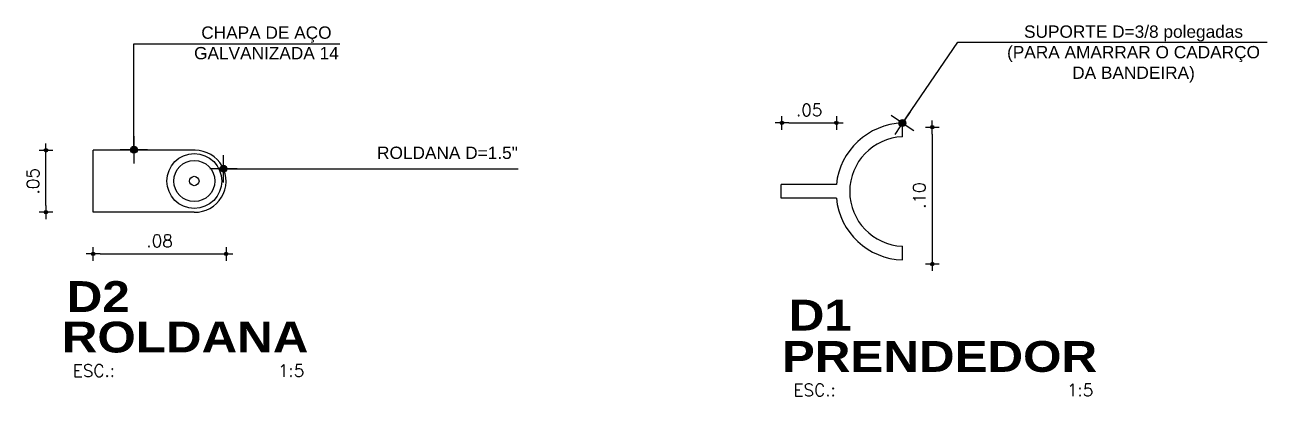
# Model space of a CAD drawing. Header units: millimetres. Extents: x 490 to 675, y -160 to -87.
# Drawn here: x 525.511 to 526.417, y -92.916 to -92.645 of the extents above; entities that cross this region are included whole.
import ezdxf
from ezdxf.enums import TextEntityAlignment as Align

# ---------------------------------------------------------------- set-up
doc = ezdxf.new("R2010")
doc.units = ezdxf.units.MM
doc.header["$LTSCALE"] = 2.5
for name, color, linetype in [('ARQ_VISTA2', 2, 'Continuous'), ('COTAS', 1, 'Continuous'), ('TEXTO', 2, 'Continuous'), ('TITULO', 2, 'Continuous'), ('TXAMB', 2, 'Continuous')]:
    doc.layers.add(name, color=color, linetype=linetype)
doc.styles.add('ARIAL', font='arial.ttf')
doc.styles.add('COTA05', font='ROMANS.SHX')
doc.styles.add('COTA200', font='ROMANS.SHX')
doc.styles.add('ROMANS', font='romans', dxfattribs={"oblique": 15})
doc.styles.add('TIT200', font='')
doc.styles.get('TIT200').set_extended_font_data('Arial Black')
doc.dimstyles.new('COTA05$0', dxfattribs={"dimtxt": 0.009, "dimasz": 0.005, "dimexe": 0.05, "dimexo": 0.06, "dimgap": 0.005, "dimtad": 1, "dimzin": 4, "dimdsep": 46, "dimtxsty": 'COTA05', "dimblk": 'bola', "dimblk1": 'bola', "dimblk2": 'USERTICK', "dimcen": 0.09, "dimdle": 0.05, "dimse1": 1, "dimse2": 1, "dimclrd": 256, "dimclre": 3, "dimclrt": 2, "dimadec": 0, "dimazin": 0, "dimtfac": 1, "dimtix": 1, "dimtmove": 2, "dimatfit": 3, "dimldrblk": 'USERTICK', "dimfxl": 1, "dimtolj": 1, "dimtzin": 4, "dimarcsym": 0})
doc.dimstyles.new('ESC-10', dxfattribs={"dimtxt": 0.02, "dimasz": 0.02, "dimexe": 0.18, "dimexo": 0.06, "dimgap": 0, "dimtad": 0, "dimzin": 4, "dimdsep": 46, "dimtxsty": 'ROMANS', "dimblk": 'bola', "dimcen": 0.09, "dimse1": 1, "dimse2": 1, "dimclrt": 2, "dimadec": 0, "dimazin": 0, "dimtfac": 9, "dimtix": 1, "dimtmove": 2, "dimatfit": 3, "dimldrblk": 'bola', "dimfxl": 1, "dimtvp": 2, "dimtolj": 1, "dimtzin": 4, "dimarcsym": 0})

# ---------------------------------------------------------------- blocks, each defined once
blk = doc.blocks.new('bola')
blk.add_hatch(color=0).paths.add_polyline_path([(-0.25, 0, 1), (0.25, 0, 1)])
at = {"color": 0}
for p, q in [((-1, 0), (-0.25, 0)), ((0, 1), (0, 0.25)), ((0.25, 0), (1, 0)), ((0, -0.25), (0, -1))]:
    blk.add_line(p, q, dxfattribs=at)
blk.add_circle((0, 0), 0.25, dxfattribs=at)
blk = doc.blocks.new('*D46')
at = {"layer": 'COTAS', "lineweight": -2}
blk.add_line((525.52651, -92.77686), (525.52651, -92.74167), dxfattribs=at)
at = {"layer": 'DEFPOINTS', "color": 0}
for p in [(525.52651, -92.73667), (525.56092, -92.73667), (525.56092, -92.78186)]:
    blk.add_point(p, dxfattribs=at)
at = {"layer": 'COTAS', "lineweight": -2, "xscale": 0.005, "yscale": 0.005, "zscale": 0.005}
for p, rotation in [((525.52651, -92.73667), 90), ((525.52651, -92.78186), 270)]:
    blk.add_blockref('bola', p, dxfattribs=dict(at, rotation=rotation))
at = {"layer": 'COTAS', "color": 2, "insert": (525.51701, -92.75926), "char_height": 0.009, "attachment_point": 5, "rotation": 90, "style": 'COTA05'}
blk.add_mtext('\\A1;.05', dxfattribs=at)
blk = doc.blocks.new('USERTICK')
at = {"color": 0}
for p, q in [((-1, 0), (1, 0)), ((0, 1), (0, -1))]:
    blk.add_line(p, q, dxfattribs=at)
blk.add_circle((0, 0), 0.25, dxfattribs=at)
blk = doc.blocks.new('*D47')
at = {"layer": 'COTAS', "lineweight": -2}
blk.add_line((526.06818, -92.71668), (526.09782, -92.71668), dxfattribs=at)
at = {"layer": 'DEFPOINTS', "color": 0}
for p in [(526.10282, -92.71668), (526.06318, -92.79295), (526.10282, -92.79295)]:
    blk.add_point(p, dxfattribs=at)
at = {"layer": 'COTAS', "lineweight": -2, "xscale": 0.005, "yscale": 0.005, "zscale": 0.005, "rotation": 180}
blk.add_blockref('bola', (526.06318, -92.71668), dxfattribs=at)
at = {"layer": 'COTAS', "lineweight": -2, "xscale": 0.005, "yscale": 0.005, "zscale": 0.005}
blk.add_blockref('bola', (526.10282, -92.71668), dxfattribs=at)
at = {"layer": 'COTAS', "color": 2, "insert": (526.083, -92.70718), "char_height": 0.009, "attachment_point": 5, "style": 'COTA05'}
blk.add_mtext('\\A1;.05', dxfattribs=at)
blk = doc.blocks.new('*D48')
at = {"layer": 'COTAS', "lineweight": -2}
blk.add_line((525.56592, -92.81232), (525.65284, -92.81232), dxfattribs=at)
at = {"layer": 'DEFPOINTS', "color": 0}
for p in [(525.65784, -92.75958), (525.56092, -92.78186), (525.65784, -92.81232)]:
    blk.add_point(p, dxfattribs=at)
at = {"layer": 'COTAS', "lineweight": -2, "xscale": 0.005, "yscale": 0.005, "zscale": 0.005, "rotation": 180}
blk.add_blockref('bola', (525.56092, -92.81232), dxfattribs=at)
at = {"layer": 'COTAS', "lineweight": -2, "xscale": 0.005, "yscale": 0.005, "zscale": 0.005}
blk.add_blockref('bola', (525.65784, -92.81232), dxfattribs=at)
at = {"layer": 'COTAS', "color": 2, "insert": (525.60938, -92.80282), "char_height": 0.009, "attachment_point": 5, "style": 'COTA05'}
blk.add_mtext('\\A1;.08', dxfattribs=at)
blk = doc.blocks.new('*D49')
at = {"layer": 'COTAS', "lineweight": -2}
blk.add_line((526.17275, -92.72477), (526.17275, -92.81472), dxfattribs=at)
at = {"layer": 'DEFPOINTS', "color": 0}
for p in [(526.09157, -92.71977), (526.09157, -92.81972), (526.17275, -92.81972)]:
    blk.add_point(p, dxfattribs=at)
at = {"layer": 'COTAS', "lineweight": -2, "xscale": 0.005, "yscale": 0.005, "zscale": 0.005}
for p, rotation in [((526.17275, -92.71977), 90), ((526.17275, -92.81972), 270)]:
    blk.add_blockref('bola', p, dxfattribs=dict(at, rotation=rotation))
at = {"layer": 'COTAS', "color": 2, "insert": (526.16325, -92.76975), "char_height": 0.009, "attachment_point": 5, "rotation": 90, "style": 'COTA05'}
blk.add_mtext('\\A1;.10', dxfattribs=at)

msp = doc.modelspace()

# ---------------------------------------------------------------- linework, layer by layer
at = {"layer": 'ARQ_VISTA2'}
for p, q in [((526.15098, -92.72678), (526.15098, -92.71678)), ((525.56092, -92.78186), (525.56092, -92.73667)), ((525.63524, -92.73667), (525.56092, -92.73667)), ((526.06257, -92.77169), (526.06257, -92.76169)), ((526.10282, -92.76169), (526.06257, -92.76169)), ((526.10281, -92.77169), (526.06257, -92.77169)), ((525.63461, -92.78186), (525.56092, -92.78186)), ((526.15098, -92.81672), (526.15098, -92.80672))]:
    msp.add_line(p, q, dxfattribs=at)
for radius in [0.02, 0.015, 0.00343]:
    msp.add_circle((525.63467, -92.75908), radius, dxfattribs=at)
for centre, radius, start, end in [((526.15257, -92.76675), 0.05, 91.81996, 174.1919), ((526.15257, -92.76675), 0.04, 92.27516, 267.72484), ((525.63524, -92.75927), 0.0226, 268.39104, 90), ((526.15257, -92.76675), 0.05, 185.67025, 268.18004)]:
    msp.add_arc(centre, radius, start, end, dxfattribs=at)

# ---------------------------------------------------------------- texts
at = {"layer": 'TITULO'}
for s, height, style, p in [('D2', 0.0225, 'TIT200', (525.56461, -92.84348)), ('D1', 0.0225, 'TIT200', (526.09111, -92.85704)), ('ROLDANA', 0.0225, 'TIT200', (525.62797, -92.87307)), ('PRENDEDOR', 0.0225, 'TIT200', (526.17803, -92.88723)), ('ESC.:', 0.009, 'COTA200', (525.56147, -92.8976)), ('1:5', 0.009, 'COTA200', (525.70526, -92.8976)), ('ESC.:', 0.009, 'COTA200', (526.08699, -92.91176)), ('1:5', 0.009, 'COTA200', (526.28056, -92.91176))]:
    msp.add_text(s, height=height, dxfattribs=dict(at, style=style)).set_placement(p, align=Align.MIDDLE_CENTER)
at = {"layer": 'TXAMB', "char_height": 0.009, "width": 0.9265517, "attachment_point": 2, "style": 'ARIAL'}
for s, insert in [('CHAPA DE AÇO \\PGALVANIZADA 14', (525.68725, -92.6462)), ('SUPORTE D=3/8 polegadas\\P(PARA AMARRAR O CADARÇO \\PDA BANDEIRA)', (526.3195, -92.64547)), ('ROLDANA D=1.5"', (525.81924, -92.73398))]:
    msp.add_mtext(s, dxfattribs=dict(at, insert=insert))

# ---------------------------------------------------------------- dimensions: what is measured, and where the dimension line sits
at = {"layer": 'COTAS'}
for base, p1, p2, text, picture, middle in [((526.10282, -92.71668), (526.06318, -92.79295), (526.10282, -92.79295), '.05', '*D47', (526.083, -92.70718)), ((525.65784, -92.81232), (525.56092, -92.78186), (525.65784, -92.75958), '.08', '*D48', (525.60938, -92.80282))]:
    dim = msp.add_linear_dim(base=base, p1=p1, p2=p2, text=text, dimstyle='COTA05$0', dxfattribs=at)
    dim.commit()
    dim.dimension.update_dxf_attribs({"geometry": picture, "text_midpoint": middle})
for base, p1, p2, text, picture, middle in [((526.17275, -92.81972), (526.09157, -92.71977), (526.09157, -92.81972), '.10', '*D49', (526.16325, -92.76975)), ((525.52651, -92.73667), (525.56092, -92.78186), (525.56092, -92.73667), '.05', '*D46', (525.51701, -92.75926))]:
    dim = msp.add_linear_dim(base=base, p1=p1, p2=p2, angle=90, text=text, dimstyle='COTA05$0', dxfattribs=at)
    dim.commit()
    dim.dimension.update_dxf_attribs({"geometry": picture, "text_midpoint": middle})

# ---------------------------------------------------------------- leaders
at = {"layer": 'TEXTO', "color": 1}
for points in [[(526.15098, -92.71678), (526.19132, -92.65771), (526.41694, -92.65771)], [(525.59063, -92.73622), (525.59063, -92.65882), (525.74077, -92.65882)], [(525.65592, -92.75015), (525.87071, -92.75015)]]:
    msp.add_leader(points, dimstyle='ESC-10', override={"dimasz": 0.01}, dxfattribs=at)

doc.saveas('drawing.dxf')
